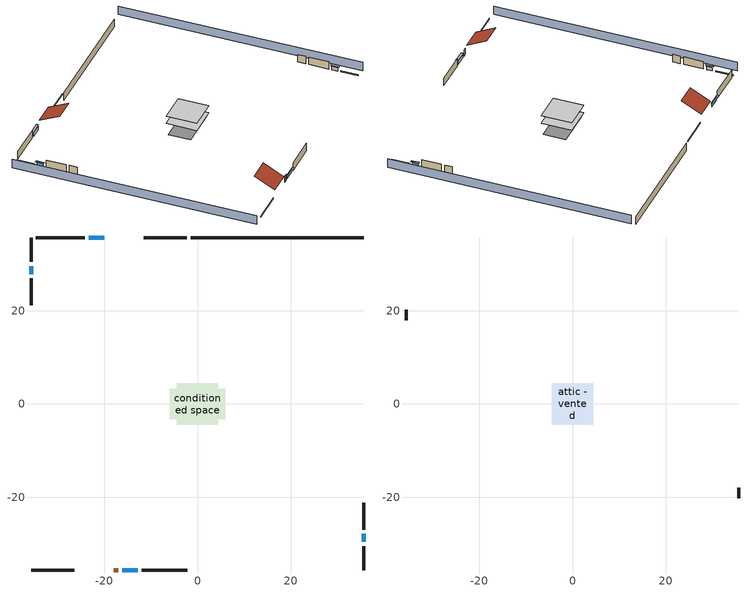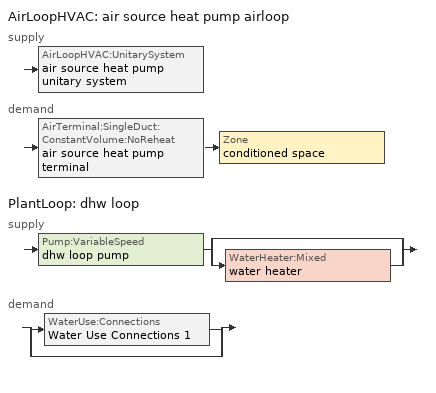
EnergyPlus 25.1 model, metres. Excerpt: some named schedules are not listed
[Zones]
conditioned space
 floor foundation (Slab1 construction): -5.95,-3.31 -5.95,3.31 5.95,3.31 5.95,-3.31 z-2.13
 floor adiabatic (AdiabaticFloorConstruction): -4.44,-4.44 -4.44,4.44 4.44,4.44 4.44,-4.44 z0.3
 wall outside (RimJoist1 construction): -2.36,35.64 -11.53,35.64 z0.3:0.61
 wall outside (RimJoist2 construction): 35.64,-35.64 35.64,-30.55 z0.3:0.61
 wall outside (RimJoist3 construction): -35.64,-35.64 -26.46,-35.64 z0.3:0.61
 wall outside (RimJoist4 construction): -35.64,35.64 -35.64,30.55 z0.3:0.61
 wall outside (Wall1 construction): -24.22,35.64 -34.71,35.64 z0.3:2.74
 wall outside (Wall2 construction): 35.64,-26.98 35.64,-21.15 z0.3:2.74
 wall outside (Wall3 construction): -11.93,-35.64 -2.2,-35.64 z0.3:2.74
 wall outside (Wall4 construction): -35.64,26.98 -35.64,21.15 z0.3:2.74
 wall outside (AdiabaticWallConstruction 1): -17.97,-35.64 -17.05,-35.64 z0.3:2.34
 wall outside (AdiabaticWallConstruction): -20.03,35.64 -23.29,35.64 / -16.12,-35.64 -12.86,-35.64 z0.3:1.37; 35.64,-29.62 35.64,-27.9 / -35.64,29.62 -35.64,27.9 z0.3:1.43
 wall foundation (FoundationWall1 construction): 35.64,35.64 -1.43,35.64 z-2.13:0.3
 window (WindowConstruction): -20.03,35.64 -23.29,35.64 z0.3:1.37
 window (WindowConstruction 1): 35.64,-29.62 35.64,-27.9 z0.3:1.43
 window (WindowConstruction 2): -16.12,-35.64 -12.86,-35.64 z0.3:1.37
 window (WindowConstruction 3): -35.64,29.62 -35.64,27.9 z0.3:1.43
 door (Door): -17.96,-35.64 -17.05,-35.64 z0.3:2.34
 ceiling adiabatic (AdiabaticFloorConstruction): 4.44,-4.44 4.44,4.44 -4.44,4.44 -4.44,-4.44 z0.3
attic - vented
 floor to conditioned space (Floor1 construction Reversed): -4.44,-4.44 -4.44,4.44 4.44,4.44 4.44,-4.44 z2.74
 wall outside (Wall5 construction): 35.64,-20.22 35.64,-17.97 z0.3:2.74
 wall outside (Wall6 construction): -35.64,20.22 -35.64,17.97 z0.3:2.74
 roof outside (Roof1 construction): -19.1,35.64,2.74 -19.1,29.7,5.71 -12.46,29.7,5.71 -12.46,35.64,2.74
 roof outside (Roof2 construction): -18.89,-35.64,2.74 -18.89,-29.7,5.71 -25.53,-29.7,5.71 -25.53,-35.64,2.74
shading: 38.69,-35.64 38.69,35.64 / -38.69,35.64 -38.69,-35.64 z0:2.74; -23.6,35.64 -19.72,35.64 -19.72,36.25 -23.6,36.25 z1.68; 35.64,-27.6 35.64,-29.92 36.25,-29.92 36.25,-27.6 z1.74; -12.55,-35.64 -16.43,-35.64 -16.43,-36.25 -12.55,-36.25 z1.68; -35.64,27.6 -35.64,29.92 -36.25,29.92 -36.25,27.6 z1.74
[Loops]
AirLoopHVAC 'air source heat pump airloop'
 supply: AirLoopHVAC:UnitarySystem 'air source heat pump unitary system'
 demand: AirTerminal:SingleDuct:ConstantVolume:NoReheat 'air source heat pump terminal' > Zone 'conditioned space'
PlantLoop 'dhw loop'
 supply: Pump:VariableSpeed 'dhw loop pump' > split
  | bypass
  | WaterHeater:Mixed 'water heater'
 demand: split
  | WaterUse:Connections 'Water Use Connections 1'
  | bypass
[Building]
Building 1: Terrain=Suburbs
[Site:GroundTemperature:Shallow]
0.785406, -1.56057, -1.74844, -0.635157, 3.83406, 8.28245, 12.139, 14.582, 14.7895, 12.8026, 9.04438, 4.73244
[Site:Location]
quebec    2023-01-01_-: Elevation=0; Keep site location information=Yes; Latitude=46.79; Longitude=-71.39; Time zone=-5
[Site:WaterMainsTemperature]
Calculation method=Schedule; Temperature schedule=mains temperature schedule
[Construction]
AdiabaticFloorConstruction: floor stud and cavity, floor rigid ins, osb sheathing 0.75 in., floor covering 1
AdiabaticWallConstruction: wood siding 1, wall rigid ins 1, wall stud and cavity 2, gypsum board
AdiabaticWallConstruction 1: wood siding 2, wall rigid ins 1, wall stud and cavity 2, gypsum board
Door: door material
Floor1 construction Reversed: gypsum board, ceiling stud and cavity, ceiling loosefill ins
FoundationWall1 construction: concrete 8.0 in., gypsum board 1
PartitionWallConstruction: gypsum board, wall stud and cavity 3, gypsum board
RimJoist1 construction; RimJoist2 construction; RimJoist3 construction; RimJoist4 construction: osb sheathing 2.0 in., rim joist stud and cavity
Roof1 construction; Roof2 construction: asphalt or fiberglass shingles, roof rigid ins, osb sheathing 0.5 in.
Slab1 construction: concrete 4.0 in., floor covering
Wall1 construction; Wall2 construction; Wall3 construction; Wall4 construction: wall rigid ins, osb sheathing 0.5 in. 1, wall stud and cavity, gypsum board
Wall5 construction; Wall6 construction: wood siding, osb sheathing 0.5 in. 1, wall stud and cavity 1
WindowConstruction; WindowConstruction 1; WindowConstruction 2; WindowConstruction 3: WindowMaterial
furniture construction conditioned space 1: furniture material conditioned space 1
[Material] Roughness=Rough; Thermal absorptance=0.9
Name | Conductivity | Density | Solar absorptance | Specific heat | Thickness | Visible absorptance
asphalt or fiberglass shingles | 0.162714 | 1121.4 | 0.85 | 1465.45 | 0.00635 | 0.85
ceiling loosefill ins | 0.0480833 | 16.02 | 0.7 | 1046.75 | 0.0846667 | 0.7
ceiling stud and cavity | 0.086049 | 65.682 | 0.7 | 1177.47 | 0.1397 | 0.7
concrete 4.0 in. | 1.803125 | 2242.8 | 0.7 | 837.4 | 0.1016 | 0.7
concrete 8.0 in. | 1.803125 | 2242.8 | 0.7 | 837.4 | 0.2032 | 0.7
door material | 0.0612267 | 512.64 | 0.7 | 1214.23 | 0.04445 | 0.7
floor covering | 0.0450781 | 54.468 | 0.9 | 1339.84 | 0.0127 | 0.9
floor covering 1 | 0.0433444 | 54.468 | 0.6 | 1339.84 | 0.0127 | 0.6
floor rigid ins; wall rigid ins 1 | 0.029427 | 32.04 | 0.7 | 1214.23 | 0.512978 | 0.7
floor stud and cavity | 1.75129 | 37.0049 | 0.7 | 1207.88 | 0.1397 | 0.7
furniture material conditioned space 1 | 0.115458 | 640.8 | 0.6 | 1214.23 | 0.1524 | 0.6
gypsum board | 0.160291 | 801 | 0.6 | 837.4 | 0.0127 | 0.6
gypsum board 1 | 0.160291 | 801 | 0.7 | 837.4 | 0.0127 | 0.7
interior vertical ins | 0.029427 | 32.04 | 0.7 | 1214.23 | 0.0523342 | 0.7
osb sheathing 0.5 in. | 0.115458 | 512.64 | 0.6 | 1214.23 | 0.0127 | 0.6
osb sheathing 0.5 in. 1 | 0.115458 | 512.64 | 0.7 | 1214.23 | 0.0127 | 0.7
osb sheathing 0.75 in. | 0.115458 | 512.64 | 0.7 | 1214.23 | 0.01905 | 0.7
osb sheathing 2.0 in. | 0.115458 | 512.64 | 0.7 | 1214.23 | 0.0508 | 0.7
rim joist stud and cavity | 0.036179 | 125.044 | 0.6 | 1163.47 | 0.0508 | 0.6
roof rigid ins | 0.029427 | 32.04 | 0.7 | 1214.23 | 0.00281632 | 0.7
wall rigid ins | 0.029427 | 32.04 | 0.7 | 1214.23 | 0.051816 | 0.7
wall stud and cavity | 0.311329 | 139.0536 | 0.7 | 1170.24 | 0.1397 | 0.7
wall stud and cavity 1 | 0.727959 | 139.0536 | 0.6 | 1170.24 | 0.1397 | 0.6
wall stud and cavity 2 | 0.380278 | 52.3479 | 0.7 | 1209.89 | 0.0889 | 0.7
wall stud and cavity 3 | 0.391764 | 83.0341 | 0.7 | 1211.67 | 0.0889 | 0.7
wood siding; wood siding 1; wood siding 2 | 0.102417 | 544.68 | 0.7 | 1172.36 | 0.0254 | 0.7
[WindowMaterial:SimpleGlazingSystem]
WindowMaterial: Solar heat gain coefficient=0.56; U factor=2.78222
[AirLoopHVAC]
air source heat pump airloop: Design return air flow fraction of supply air flow=1; Design supply air flow rate=0.194442
[AirLoopHVAC:UnitarySystem]
air source heat pump unitary system: Ancillary off cycle electric power=0; Ancillary on cycle electric power=0; Availability schedule=Always On Discrete; Control type=SetPoint; Controlling zone or thermostat location=conditioned space; Cooling coil=air source heat pump clg coil; Cooling supply air flow rate=0.194442; Cooling supply air flow rate method=SupplyAirFlowRate; Dehumidification control type=None; Dx heating coil sizing ratio=1; Fan placement=BlowThrough; Heating coil=air source heat pump htg coil; Heating supply air flow rate=0.151495; Heating supply air flow rate method=SupplyAirFlowRate; Latent load control=SensibleOnlyLoadControl; Maximum outdoor dry bulb temperature for supplemental heater operation=10; Maximum supply air temperature=93.3333; Minimum supply air temperature=2; No load supply air flow rate=0; No load supply air flow rate control set to low speed=Yes; No load supply air flow rate method=SupplyAirFlowRate; Supplemental heating coil=air source heat pump backup htg coil; Supply air fan operating mode schedule=B2B unitaryhvac fan mode schedule (2); Supply fan=air source heat pump supply fan; Use doas dx cooling coil=No
[AirTerminal:SingleDuct:ConstantVolume:NoReheat]
air source heat pump terminal: Availability schedule=Always On Discrete; Maximum air flow rate=0.194442
[AvailabilityManager:Scheduled]
air source heat pump airloop Availability Manager: Schedule=Always On Discrete
[Coil:Cooling:DX:SingleSpeed]
air source heat pump clg coil: 2017 rated evaporator fan power per volume flow rate=773.3; 2023 rated evaporator fan power per volume flow rate=934.4; Availability schedule=Always On Discrete; Basin heater capacity=0; Basin heater setpoint temperature=2; Condenser type=AirCooled; Crankcase heater capacity=50; Energy input ratio function of flow fraction curve=Cool-EIR-fFF1; Energy input ratio function of temperature curve=Cool-EIR-fT1; Evaporative condenser air flow rate=Autosize; Evaporative condenser effectiveness=0.9; Evaporative condenser pump rated power consumption=Autosize; Gross rated cooling cop=3.7702; Gross rated sensible heat ratio=0.730032; Gross rated total cooling capacity=3726.28; Latent capacity time constant=45; Maximum cycling rate=3; Maximum outdoor dry bulb temperature for crankcase heater operation=10; Minimum outdoor dry bulb temperature for compressor operation=10; Nominal time for condensate removal to begin=1000; Part load fraction correlation curve=Cool-PLF-fPLR1; Rated air flow rate=0.191747; Ratio of initial moisture evaporation rate and steady state latent capacity=1.5; Total cooling capacity function of flow fraction curve=Cool-CAP-fFF1; Total cooling capacity function of temperature curve=Cool-CAP-fT1
[Coil:Heating:DX:SingleSpeed]
air source heat pump htg coil: 2017 rated supply fan power per volume flow rate=773.3; 2023 rated supply fan power per volume flow rate=934.4; Availability schedule=Always On Discrete; Crankcase heater capacity=50; Defrost control=Timed; Defrost energy input ratio function of temperature curve=Defrosteir; Defrost strategy=ReverseCycle; Defrost time period fraction=0.166667; Energy input ratio function of flow fraction curve=Heat-EIR-fFF1; Energy input ratio function of temperature curve=Heat-EIR-fT1; Gross rated heating capacity=3530.74; Gross rated heating cop=3.292507; Heating capacity function of flow fraction curve=Heat-CAP-fFF1; Heating capacity function of temperature curve=Heat-CAP-fT1; Maximum outdoor dry bulb temperature for crankcase heater operation=10; Maximum outdoor dry bulb temperature for defrost operation=4.44444; Minimum outdoor dry bulb temperature for compressor operation=-12; Part load fraction correlation curve=Heat-PLF-fPLR1; Rated air flow rate=0.186834; Resistive defrost heater capacity=2000
[Coil:Heating:Fuel]
air source heat pump backup htg coil: Availability schedule=Always On Discrete; Burner efficiency=0.8; Fuel type=FuelOilNo2; Nominal capacity=8572.62; Off cycle parasitic fuel load=0; On cycle parasitic electric load=0
[ElectricEquipment] Design level calculation method=EquipmentLevel; Zone or zonelist or space or spacelist=conditioned space 1
Name | Design level | End use subcategory | Fraction latent | Fraction lost | Fraction radiant | Schedule
ceiling fan | 10.6203 | ceiling fan | 0 | 0 | 0.558 | ceiling_fan
clothes dryer | 5522.73 | clothes dryer | 0.015 | 0.85 | 0.081 | clothes_dryer
clothes washer | 213.033 | clothes washer | 0.03 | 0.7 | 0.162 | clothes_washer
cooking range | 969.314 | cooking range | 0.08 | 0.2 | 0.432 | cooking_range
dishwasher | 218.932 | dishwasher | 0.3 | 0.4 | 0.18 | dishwasher
fridge | 82.9909 | fridge | 0 | 0 | 0.6 | fridge schedule
fridge 1 | 54.7945 | fridge | 0 | 0 | 0.6 | fridge schedule 1
mech vent bath fan 0 | 30 | mech vent | 0 | 1 | 0 | mech vent bath fan 0 schedule
mech vent house fan | 0 | mech vent | 0 | 1 | 0 | mech vent house fan schedule
mech vent house fan cfis | 0 | mech vent | 0 | 0 | 0 | mech vent house fan cfis schedule
mech vent range fan 0 | 30 | mech vent | 0 | 1 | 0 | mech vent range fan 0 schedule
misc plug loads | 526.693 | misc plug loads | 0.021 | 0.049 | 0.558 | plug_loads_other
whole house fan | 0 | whole house fan | 0 | 1 | 0 | Always On Discrete
[EnergyManagementSystem:Actuator]
Name | Actuated component control type | Actuated component type | Actuated component unique
fridge_schedule_1_act | Schedule Value | Schedule:Constant | fridge schedule 1
fridge_schedule_act | Schedule Value | Schedule:Constant | fridge schedule
infil_flow_act | Air Exchange Flow Rate | Zone Infiltration | infil flow
mech_vent_house_fan_cfis_act | Electricity Rate | ElectricEquipment | mech vent house fan cfis
mech_vent_house_fan_latent_load_act | Power Level | OtherEquipment | mech vent house fan latent load
mech_vent_house_fan_sensible_load_act | Power Level | OtherEquipment | mech vent house fan sensible load
natural_vent_flow_act | Air Exchange Flow Rate | Zone Infiltration | natural vent flow
water_heater_ec_adj_act | Power Level | OtherEquipment | water heater energy adjustment1
whole_house_fan_act | Electricity Rate | ElectricEquipment | whole house fan
whole_house_fan_flow_act | Air Exchange Flow Rate | Zone Infiltration | whole house fan flow
whole_house_fan_mix_act | Air Exchange Flow Rate | ZoneMixing | whole house fan mix
[EnergyManagementSystem:GlobalVariable]
EnergyManagementSystem:GlobalVariable 1: air_source_heat_pump_airloop_Fan_RTF
EnergyManagementSystem:GlobalVariable 2: infil_program_Qfan
EnergyManagementSystem:GlobalVariable 3: infil_program_Qinf
EnergyManagementSystem:GlobalVariable 4: natural_vent_program_Qnv
EnergyManagementSystem:GlobalVariable 5: natural_vent_program_Qwhf
[EnergyManagementSystem:InternalVariable]
air_source_heat_pump_airloop_max_sup_fan_mfr: Internal data index key=air source heat pump supply fan; Internal data type=Fan Maximum Mass Flow Rate
[EnergyManagementSystem:OutputVariable] Type of data in variable=Summed
Name | Ems program or subroutine | Ems variable | Units | Update frequency
air source heat pump supply fan disaggregate clg | air_source_heat_pump_supply_fan_disaggregate_program | air_source_heat_pump_supply_fan_clg | J | SystemTimestep
air source heat pump supply fan disaggregate htg backup | air_source_heat_pump_supply_fan_disaggregate_program | air_source_heat_pump_supply_fan_backup_htg | J | SystemTimestep
air source heat pump supply fan disaggregate htg primary | air_source_heat_pump_supply_fan_disaggregate_program | air_source_heat_pump_supply_fan_primary_htg | J | SystemTimestep
clg_unmet_hours_annual_outvar | unmet_hours_program | clg_unmet_hours | hr | ZoneTimestep
htg_unmet_hours_annual_outvar | unmet_hours_program | htg_unmet_hours | hr | ZoneTimestep
loads_clg_tot_annual_outvar; loads_clg_tot_peakload_outvar | total_loads_program | loads_clg_tot | J | ZoneTimestep
loads_htg_tot_annual_outvar; loads_htg_tot_peakload_outvar | total_loads_program | loads_htg_tot | J | ZoneTimestep
[EnergyManagementSystem:Program]
air_source_heat_pump_supply_fan_disaggregate_program: Set air_source_heat_pump_supply_fan_clg = 0; Set air_source_heat_pump_supply_fan_primary_htg = 0; Set air_source_heat_pump_supply_fan_backup_htg = 0; If air_source_heat_pump_clg_coil_s > 0; Set air_source_heat_pump_supply_fan_clg = air_source_heat_pump_supply_fan_s; ElseIf air_source_heat_pump_htg_coil_s > 0 && (air_source_heat_pump_backup_htg_coil_s > 0); Set air_source_heat_pump_supply_fan_primary_htg = air_source_heat_pump_supply_fan_s * air_source_heat_pump_htg_coil_s / (air_source_heat_pump_htg_coil_s + air_source_heat_pump_backup_htg_coil_s); Set air_source_heat_pump_supply_fan_backup_htg = air_source_heat_pump_supply_fan_s * air_source_heat_pump_backup_htg_coil_s / (air_source_heat_pump_htg_coil_s + air_source_heat_pump_backup_htg_coil_s); ElseIf air_source_heat_pump_htg_coil_s > 0; Set air_source_heat_pump_supply_fan_primary_htg = air_source_heat_pump_supply_fan_s; Else; Set air_source_heat_pump_supply_fan_backup_htg = air_source_heat_pump_supply_fan_s; EndIf
fridge_schedule_1_program: Set Tin = fridge_tin_s_1*(9.0/5.0)+32.0; Set fridge_schedule_1_act = 0; If (Hour == 0); Set fridge_schedule_1_act = (-0.487+0.019*Tin); ElseIf (Hour == 1); Set fridge_schedule_1_act = (-0.34+0.016*Tin); ElseIf (Hour == 2); Set fridge_schedule_1_act = (-0.37+0.017*Tin); ElseIf (Hour == 3); Set fridge_schedule_1_act = (-0.361+0.016*Tin); ElseIf (Hour == 4); Set fridge_schedule_1_act = (-0.515+0.018*Tin); ElseIf (Hour == 5); Set fridge_schedule_1_act = (-0.684+0.021*Tin); ElseIf (Hour == 6); Set fridge_schedule_1_act = (-0.471+0.019*Tin); ElseIf (Hour == 7); Set fridge_schedule_1_act = (-0.159+0.015*Tin); ElseIf (Hour == 8); Set fridge_schedule_1_act = (-0.079+0.015*Tin); ElseIf (Hour == 9); Set fridge_schedule_1_act = (-0.417+0.019*Tin); ElseIf (Hour == 10); Set fridge_schedule_1_act = (-0.411+0.018*Tin); ElseIf (Hour == 11); Set fridge_schedule_1_act = (-0.386+0.018*Tin); ElseIf (Hour == 12); Set fridge_schedule_1_act = (-0.24+0.016*Tin); ElseIf (Hour == 13); Set fridge_schedule_1_act = (-0.314+0.017*Tin); ElseIf (Hour == 14); Set fridge_schedule_1_act = (-0.16+0.015*Tin); ElseIf (Hour == 15); Set fridge_schedule_1_act = (-0.121+0.015*Tin); ElseIf (Hour == 16); Set fridge_schedule_1_act = (-0.469+0.02*Tin); ElseIf (Hour == 17); Set fridge_schedule_1_act = (-0.412+0.02*Tin); ElseIf (Hour == 18); Set fridge_schedule_1_act = (-0.091+0.017*Tin); ElseIf (Hour == 19); Set fridge_schedule_1_act = (-0.077+0.014*Tin); ElseIf (Hour == 20); Set fridge_schedule_1_act = (-0.118+0.016*Tin); ElseIf (Hour == 21); Set fridge_schedule_1_act = (-0.247+0.017*Tin); ElseIf (Hour == 22); Set fridge_schedule_1_act = (-0.445+0.019*Tin); ElseIf (Hour == 23); Set fridge_schedule_1_act = (-0.544+0.02*Tin); EndIf
fridge_schedule_program: Set Tin = fridge_tin_s*(9.0/5.0)+32.0; Set fridge_schedule_act = 0; If (Hour == 0); Set fridge_schedule_act = (-0.487+0.019*Tin); ElseIf (Hour == 1); Set fridge_schedule_act = (-0.34+0.016*Tin); ElseIf (Hour == 2); Set fridge_schedule_act = (-0.37+0.017*Tin); ElseIf (Hour == 3); Set fridge_schedule_act = (-0.361+0.016*Tin); ElseIf (Hour == 4); Set fridge_schedule_act = (-0.515+0.018*Tin); ElseIf (Hour == 5); Set fridge_schedule_act = (-0.684+0.021*Tin); ElseIf (Hour == 6); Set fridge_schedule_act = (-0.471+0.019*Tin); ElseIf (Hour == 7); Set fridge_schedule_act = (-0.159+0.015*Tin); ElseIf (Hour == 8); Set fridge_schedule_act = (-0.079+0.015*Tin); ElseIf (Hour == 9); Set fridge_schedule_act = (-0.417+0.019*Tin); ElseIf (Hour == 10); Set fridge_schedule_act = (-0.411+0.018*Tin); ElseIf (Hour == 11); Set fridge_schedule_act = (-0.386+0.018*Tin); ElseIf (Hour == 12); Set fridge_schedule_act = (-0.24+0.016*Tin); ElseIf (Hour == 13); Set fridge_schedule_act = (-0.314+0.017*Tin); ElseIf (Hour == 14); Set fridge_schedule_act = (-0.16+0.015*Tin); ElseIf (Hour == 15); Set fridge_schedule_act = (-0.121+0.015*Tin); ElseIf (Hour == 16); Set fridge_schedule_act = (-0.469+0.02*Tin); ElseIf (Hour == 17); Set fridge_schedule_act = (-0.412+0.02*Tin); ElseIf (Hour == 18); Set fridge_schedule_act = (-0.091+0.017*Tin); ElseIf (Hour == 19); Set fridge_schedule_act = (0.077+0.014*Tin); ElseIf (Hour == 20); Set fridge_schedule_act = (-0.118+0.016*Tin); ElseIf (Hour == 21); Set fridge_schedule_act = (-0.247+0.017*Tin); ElseIf (Hour == 22); Set fridge_schedule_act = (-0.445+0.019*Tin); ElseIf (Hour == 23); Set fridge_schedule_act = (-0.544+0.02*Tin); EndIf
infil_program: Set p_m = 0.14; Set p_s = 0.22; Set s_m = 270; Set s_s = 370; Set z_m = 9.99744; Set z_s = 2.9718; Set f_t = (((s_m/z_m)^p_m)*((z_s/s_s)^p_s)); Set Tdiff = tin_s-tout_s; Set dT = @Abs Tdiff; Set c = 0.0656; Set Cs = 0.066; Set Cw = 0.1664; Set n = 0.65; Set sft = (f_t*0.5); Set temp1 = ((c*Cw)*((sft*site_vw_s)^(2*n)))^2; Set Qinf = (((c*Cs*(dT^n))^2)+temp1)^0.5; Set Qinf = (@Max Qinf 0); Set mech_vent_house_fan_sensible_load_act = 0.0; Set mech_vent_house_fan_latent_load_act = 0.0; Set OASupInPb = out_pb_s; Set OASupInTemp = tout_s; Set OASupInW = out_wt_s; Set OASupRho = (@RhoAirFnPbTdbW OASupInPb OASupInTemp OASupInW); Set OASupCp = (@CpAirFnW OASupInW); Set OASupInEnth = (@HFnTdbW OASupInTemp OASupInW); Set ZoneTemp = tin_s; Set ZoneW = win_s; Set ZoneCp = (@CpAirFnW ZoneW); Set ZoneAirEnth = (@HFnTdbW ZoneTemp ZoneW); Set mech_vent_house_fan_cfis_act = 0.0; Set QWHV_cfis_sup = 0.0; Set QWHV_cfis_suppl_sup = 0.0; Set QWHV_cfis_suppl_exh = 0.0; Set Qrange = 0; Set Qrange = Qrange + 0.04719 * mech_vent_range_fan_0_sch_s; Set Qbath = 0; Set Qbath = Qbath + 0.04719 * mech_vent_bath_fan_0_sch_s; Set Qdryer = 0; Set Qdryer = Qdryer + 0.08592 * clothes_dryer_exhaust_0_sch_s; Set QWHV_sup = 0.0; Set QWHV_exh = 0.0; Set Qsupply = QWHV_sup + QWHV_cfis_sup + QWHV_cfis_suppl_sup; Set Qexhaust = Qrange + Qbath + Qdryer + QWHV_exh + QWHV_cfis_suppl_exh; Set Qfan = (@Max Qexhaust Qsupply); Set Qducts = 0; If Qducts < 0; Set Qsupply = Qsupply - Qducts; Else; Set Qexhaust = Qexhaust + Qducts; EndIf; Set Qfan_with_ducts = (@Max Qexhaust Qsupply); Set Qimb = (@Abs (Qsupply - Qexhaust)); If Qinf + Qimb > 0; Set Qtot = Qfan_with_ducts + (Qinf^2) / (Qinf + Qimb); Else; Set Qtot = Qfan_with_ducts; EndIf; Set Qinf_adj = Qtot - Qfan; Set infil_flow_act = Qinf_adj; Set infil_program_Qinf = Qinf_adj; Set infil_program_Qfan = Qfan; Set Qload = Qfan; Set Effectiveness_Sens = 0.0; Set Effectiveness_Lat = 0.0; Set Fan_MFR = Qload * OASupRho; Set ZoneInEnth = OASupInEnth; Set ZoneInTemp = OASupInTemp; Set FanTotalToCond = Fan_MFR * (ZoneInEnth - ZoneAirEnth); Set FanSensToCond = Fan_MFR * ZoneCp * (ZoneInTemp - ZoneTemp); Set FanLatToCond = FanTotalToCond - FanSensToCond; Set mech_vent_house_fan_sensible_load_act = mech_vent_house_fan_sensible_load_act + FanSensToCond; Set mech_vent_house_fan_latent_load_act = mech_vent_house_fan_latent_load_act + FanLatToCond
natural_vent_program: Set Tin = tin_s; Set Tout = tout_s; Set Wout = out_wt_s; Set Pbar = out_pb_s; Set Phiout = (@RhFnTdbWPb Tout Wout Pbar); Set MaxHR = 0.0115; Set Tnvsp = (htg_sp_s + clg_sp_s) / 2; Set NVavail = natural_vent_s; Set ClgSsnAvail = cool_season; Set Qnv = 0; Set Qwhf = 0; Set whole_house_fan_mix_act = 0; Set whole_house_fan_act = 0; If ((Wout < MaxHR) && (Tin > Tout) && (Tin > Tnvsp) && (ClgSsnAvail > 0)); Set WHF_Flow = 0; Set Adj = (Tin-Tnvsp)/(Tin-Tout); Set Adj = (@Min Adj 1); Set Adj = (@Max Adj 0); If (WHF_Flow > 0); Set Qwhf = WHF_Flow*Adj; Set whole_house_fan_mix_act = WHF_Flow*Adj; Set WHF_W = 0; Set whole_house_fan_act = WHF_W*Adj; ElseIf (NVavail > 0); Set NVArea = 4354.662774528; Set Cs = 0.00010930442197923115; Set Cw = 7.138622473985284e-05; Set Tdiff = Tin-Tout; Set dT = (@Abs Tdiff); Set Vwind = site_vw_s; Set SGNV = NVArea*Adj*((((Cs*dT)+(Cw*(Vwind^2)))^0.5)/1000); Set MaxNV = 2.1369780228096005; Set Qnv = (@Min SGNV MaxNV); EndIf; EndIf; Set natural_vent_flow_act = Qnv; Set whole_house_fan_flow_act = Qwhf; Set natural_vent_program_Qnv = Qnv; Set natural_vent_program_Qwhf = Qwhf
total_airflows_program: Set total_infil_flow_rate = 0; Set total_mechvent_flow_rate = 0; Set total_natvent_flow_rate = 0; Set total_whf_flow_rate = 0; Set total_infil_flow_rate = total_infil_flow_rate + (infil_program_Qinf * 1); Set total_mechvent_flow_rate = total_mechvent_flow_rate + (infil_program_Qfan * 1); Set total_natvent_flow_rate = total_natvent_flow_rate + (natural_vent_program_Qnv * 1); Set total_whf_flow_rate = total_whf_flow_rate + (natural_vent_program_Qwhf * 1)
total_loads_program: Set loads_htg_tot = 0; Set loads_clg_tot = 0; If htg_load_cond > 0; Set loads_htg_tot = loads_htg_tot + (htg_load_cond - clg_load_cond) * 1.0; EndIf; Set loads_htg_tot = (@Max loads_htg_tot 0); If clg_load_cond > 0; Set loads_clg_tot = loads_clg_tot + (clg_load_cond - htg_load_cond) * 1.0; EndIf; Set loads_clg_tot = (@Max loads_clg_tot 0)
unmet_hours_program: Set htg_unmet_hours = 0; Set clg_unmet_hours = 0; Set unit_htg_unmet_hours = 0; If ((DayOfYear >= 1) && (DayOfYear <= 365)); Set unit_htg_unmet_hours = unit_htg_unmet_hours + conditioned_space_htg_unmet_s; If unit_htg_unmet_hours > htg_unmet_hours; Set htg_unmet_hours = unit_htg_unmet_hours; EndIf; EndIf; Set unit_clg_unmet_hours = 0; If ((DayOfYear >= 152) && (DayOfYear <= 243)); Set unit_clg_unmet_hours = unit_clg_unmet_hours + conditioned_space_clg_unmet_s; If unit_clg_unmet_hours > clg_unmet_hours; Set clg_unmet_hours = unit_clg_unmet_hours; EndIf; EndIf
water_heater_EC_adj: If WarmupFlag == 0; Set dhw_e_cons = water_heater_energy + water_heater_on_cycle_parasitic + water_heater_off_cycle_parasitic; Set water_heater_ec_adj_act = 0.0 * dhw_e_cons / 1; EndIf
[EnergyManagementSystem:ProgramCallingManager]
air_source_heat_pump_supply_fan_disaggregate_program_calling_manager: EndOfSystemTimestepBeforeHVACReporting; air_source_heat_pump_supply_fan_disaggregate_program
fridge_schedule_1_program_calling_manager: BeginZoneTimestepAfterInitHeatBalance; fridge_schedule_1_program
fridge_schedule_program_calling_manager: BeginZoneTimestepAfterInitHeatBalance; fridge_schedule_program
infil_program_calling_manager: BeginZoneTimestepAfterInitHeatBalance; infil_program
natural_vent_program_calling_manager: BeginZoneTimestepAfterInitHeatBalance; natural_vent_program
total_airflows_program_calling_manager: EndOfZoneTimestepAfterZoneReporting; total_airflows_program
total_loads_program_calling_manager: EndOfZoneTimestepAfterZoneReporting; total_loads_program
unmet_hours_program_calling_manager: EndOfZoneTimestepBeforeZoneReporting; unmet_hours_program
water_heater_EC_adj_ProgramManager: EndOfSystemTimestepBeforeHVACReporting; water_heater_EC_adj
[EnergyManagementSystem:Sensor]
Name | Output variable or output meter index key | Output variable or output meter
air_source_heat_pump_airloop_Fan_RTF_s | air source heat pump supply fan | Fan Runtime Fraction Speed 1
air_source_heat_pump_airloop_Fan_RTF_s_1 | air source heat pump supply fan | Fan Runtime Fraction Speed 2
air_source_heat_pump_backup_htg_coil_s | air source heat pump backup htg coil | Heating Coil Heating Energy
air_source_heat_pump_clg_coil_s | air source heat pump clg coil | Cooling Coil Total Cooling Energy
air_source_heat_pump_htg_coil_s | air source heat pump htg coil | Heating Coil Heating Energy
air_source_heat_pump_supply_fan_s | air source heat pump supply fan | Fan Electricity Energy
clg_load_cond |  | Cooling:EnergyTransfer:Zone:CONDITIONED SPACE
clg_sp_s | cooling setpoint | Schedule Value
clothes_dryer_exhaust_0_sch_s | clothes_dryer | Schedule Value
conditioned_space_clg_unmet_s | conditioned space | Zone Cooling Setpoint Not Met Time
conditioned_space_htg_unmet_s | conditioned space | Zone Heating Setpoint Not Met Time
cool_season | cooling season schedule | Schedule Value
fridge_tin_s; fridge_tin_s_1; tin_s | conditioned space | Zone Mean Air Temperature
htg_load_cond |  | Heating:EnergyTransfer:Zone:CONDITIONED SPACE
htg_sp_s | heating_setpoint | Schedule Value
mech_vent_bath_fan_0_sch_s | mech vent bath fan 0 schedule | Schedule Value
mech_vent_range_fan_0_sch_s | mech vent range fan 0 schedule | Schedule Value
natural_vent_s | natural vent schedule | Schedule Value
out_pb_s |  | Site Outdoor Air Barometric Pressure
out_wt_s |  | Site Outdoor Air Humidity Ratio
site_vw_s |  | Site Wind Speed
tout_s | conditioned space | Zone Outdoor Air Drybulb Temperature
water_heater_energy | water heater | Water Heater Electricity Rate
water_heater_off_cycle_parasitic | water heater | Water Heater Off Cycle Parasitic Electricity Rate
water_heater_on_cycle_parasitic | water heater | Water Heater On Cycle Parasitic Electricity Rate
win_s | conditioned space | Zone Air Humidity Ratio
[Exterior:Lights]
exterior lighting: Design level=15.9571; End use subcategory=exterior lighting; Schedule=exterior lighting schedule
[Fan:SystemModel]
air source heat pump supply fan: Availability schedule=B2B unitaryhvac always on availability (1); Design electric power consumption=Autosize; Design maximum air flow rate=0.194442; Design power sizing method=PowerPerFlow; Design pressure rise=500; Electric power minimum flow rate fraction=0.2; Electric power per unit flow rate=1059.44; Electric power per unit flow rate per unit pressure=1.66667; End use subcategory=supply fan; Fan total efficiency=0.7; Motor efficiency=1; Motor in air stream fraction=1; Motor loss radiative fraction=0; Number of speeds=2; Speed control method=Discrete; Speed electric power fraction 1=0.47296; Speed flow fraction 1=0.77913; Speed electric power fraction 2=1; Speed flow fraction 2=1
[Foundation:Kiva]
Foundation Kiva 1: Custom block depth 1=2.4384; Custom block material name 1=interior vertical ins; Custom block x position 1=-0.0523342; Custom block z position 1=0; Initial indoor air temperature=20; Wall depth below slab=0.2032; Wall height above grade=0.3048
[Foundation:Kiva:Settings]
Foundation:Kiva:Settings 1: Deep ground boundary condition=ZeroFlux; Deep ground depth=40; Far field width=40; Ground solar absorptivity=0.9; Ground surface roughness=0.03; Ground thermal absorptivity=0.9; Maximum cell growth coefficient=3; Minimum cell dimension=0.2; Simulation timestep=Timestep; Soil conductivity=1.731; Soil density=1842.3; Soil specific heat=418.7
[InternalMass] Zone or zonelist=conditioned space; Space or spacelist=conditioned space 1
Name | Construction | Surface area
furniture mass conditioned space 1 | furniture construction conditioned space 1 | 63.0997
partition wall mass | PartitionWallConstruction | 157.749
[Lights]
interior lighting: Design level calculation method=LightingLevel; End use subcategory=interior lighting; Fraction radiant=0.6; Fraction replaceable=1; Fraction visible=0.2; Lighting level=404.338; Return air fraction=0; Schedule=lighting_interior; Zone or zonelist or space or spacelist=conditioned space 1
[OtherEquipment] Design level calculation method=EquipmentLevel; Zone or zonelist or space or spacelist=conditioned space 1
Name | Design level | End use subcategory | Fraction latent | Fraction lost | Fraction radiant | Fuel type | Schedule
clothes dryer 1 | 0 | clothes dryer | 0.015 | 0.85 | 0.081 | Electricity | clothes_dryer
cooking range 1 | 0 | cooking range | 0.08 | 0.2 | 0.432 | Electricity | cooking_range
general water use latent | 81.0615 | general water use latent | 1 | 0 | 0 | None | general water use schedule
general water use sensible | -79.8895 | general water use sensible | 0 | 0 | 0.6 | None | general water use schedule
mech vent house fan latent load | 0 | mech vent house fan | 1 | 0 | 0 | None | Always On Discrete
mech vent house fan sensible load | 0 | mech vent house fan | 0 | 0 | 0 | None | Always On Discrete
water heater energy adjustment1 | 0.01 | water heater energy adjustment1 | 0 | 1 | 0 | Electricity | Always On Discrete
[People]
occupants: Activity level schedule=occupants activity schedule; Carbon dioxide generation rate=0; Enable ashrae 55 comfort warnings=No; Fraction radiant=0.314171; Mean radiant temperature calculation type=EnclosureAveraged; Number of people=4; Number of people calculation method=People; Number of people schedule=occupants; Sensible heat fraction=0.56303; Zone or zonelist or space or spacelist=conditioned space 1
[PlantEquipmentList]
dhw loop Heating Equipment List: water heater, WaterHeater:Mixed
[PlantEquipmentOperation:HeatingLoad]
dhw loop Heating Operation Scheme: Load range 1 lower limit=0; Load range 1 upper limit=1000000000; Range 1 equipment list=dhw loop Heating Equipment List
[PlantEquipmentOperationSchemes]
dhw loop Operation Schemes: Control scheme 1=dhw loop Heating Operation Scheme; Control scheme 1 schedule=Always On Discrete
[PlantLoop]
dhw loop: Common pipe simulation=None; Fluid type=Water; Load distribution scheme=Optimal; Maximum loop flow rate=0.01; Maximum loop temperature=100; Minimum loop flow rate=0; Minimum loop temperature=0; Plant equipment operation scheme=dhw loop Operation Schemes; Plant loop demand calculation scheme=SingleSetpoint; Plant loop volume=0.003
[Pump:VariableSpeed]
dhw loop pump: Design electric power per unit flow rate=348701.1; Design maximum flow rate=0.01; Design minimum flow rate=0; Design minimum flow rate fraction=0; Design power consumption=0; Design power sizing method=PowerPerFlowPerPressure; Design pump head=1; Design shaft power per unit flow rate per unit head=1.28205; End use subcategory=General; Fraction of motor inefficiencies to fluid stream=0; Motor efficiency=0.85; Pump control type=Intermittent; Skin loss radiative fraction=0.5; Coefficient 1 of the part load performance curve=0; Coefficient 2 of the part load performance curve=1; Coefficient 3 of the part load performance curve=0; Coefficient 4 of the part load performance curve=0
[SetpointManager:Scheduled] Control variable=Temperature
Name | Schedule
Setpoint Manager Scheduled 1 | dhw temp
B2B Unitary TEMP SPM for Node 4 (5) | B2B unitaryhvac temp setpoint schedule (4)
[Sizing:Plant]
dhw loop: Coincident sizing factor mode=None; Design loop exit temperature=52.6667; Loop design temperature difference=5.55556; Loop type=Heating; Sizing option=NonCoincident; Zone timesteps in averaging window=1
[Sizing:System]
air source heat pump airloop: 100 outdoor air in cooling=Yes; 100 outdoor air in heating=Yes; Central cooling capacity control method=OnOff; Central cooling design supply air humidity ratio=0.0085; Central cooling design supply air temperature=12.8; Central heating design supply air humidity ratio=0.008; Central heating design supply air temperature=16.7; Central heating maximum system air flow ratio=0.3; Cooling design capacity=Autosize; Cooling design capacity method=CoolingDesignCapacity; Cooling design capacity per floor area=234.7; Cooling fraction of autosized cooling supply air flow rate=1; Cooling supply air flow rate=0; Cooling supply air flow rate method=DesignDay; Cooling supply air flow rate per floor area=0.00996765; Cooling supply air flow rate per unit cooling capacity=3.94755e-05; Design outdoor air flow rate=Autosize; Fraction of autosized cooling design capacity=1; Fraction of autosized heating design capacity=1; Heating design capacity=Autosize; Heating design capacity method=HeatingDesignCapacity; Heating design capacity per floor area=157; Heating fraction of autosized cooling supply air flow rate=1; Heating fraction of autosized heating supply air flow rate=1; Heating supply air flow rate=0; Heating supply air flow rate method=DesignDay; Heating supply air flow rate per floor area=0.00996765; Heating supply air flow rate per unit heating capacity=3.15882e-05; Occupant diversity=Autosize; Precool design humidity ratio=0.008; Precool design temperature=12.8; Preheat design humidity ratio=0.008; Preheat design temperature=7; System outdoor air method=ZoneSum; Type of load to size on=Sensible; Type of zone sum to use=NonCoincident; Zone maximum outdoor air fraction=1
[Space]
Name | Zone | Volume
attic - vented 1 | attic - vented | 52.212
conditioned space 1 | conditioned space | 384.656
[SurfaceProperty:ExposedFoundationPerimeter]
SurfaceProperty:ExposedFoundationPerimeter 1: Exposed perimeter calculation method=TotalExposedPerimeter; Surface=Slab1; Total exposed perimeter=37.06368
[SurfaceProperty:IncidentSolarMultiplier] Incident solar multiplier=1; Incident solar multiplier schedule=trans schedule winter=0.85 summer=0.7
Name | Surface
SurfaceProperty:IncidentSolarMultiplier 1 | Window1
SurfaceProperty:IncidentSolarMultiplier 2 | Window2
SurfaceProperty:IncidentSolarMultiplier 3 | Window3
SurfaceProperty:IncidentSolarMultiplier 4 | Window4
[ThermostatSetpoint:DualSetpoint]
conditioned space temperature setpoint: Cooling setpoint temperature schedule=cooling setpoint; Heating setpoint temperature schedule=heating_setpoint
[WaterHeater:Mixed]
water heater: Ambient temperature indicator=Zone; Ambient temperature zone=conditioned space; Deadband temperature difference=2; End use subcategory=General; Heater control type=Cycle; Heater fuel type=Electricity; Heater ignition delay=0; Heater ignition minimum flow rate=0; Heater maximum capacity=5500.06; Heater minimum capacity=0; Heater thermal efficiency=1; Indirect water heating recovery time=1.5; Maximum temperature limit=99; Off cycle loss coefficient to ambient temperature=1.16351; Off cycle loss fraction to zone=1; Off cycle parasitic fuel consumption rate=0; Off cycle parasitic fuel type=Electricity; Off cycle parasitic heat fraction to tank=0; On cycle loss coefficient to ambient temperature=1.16351; On cycle loss fraction to zone=1; On cycle parasitic fuel consumption rate=0; On cycle parasitic fuel type=Electricity; On cycle parasitic heat fraction to tank=0; Setpoint temperature schedule=water heater setpoint; Source side design flow rate=Autosize; Source side effectiveness=1; Source side flow control mode=IndirectHeatPrimarySetpoint; Tank volume=0.136275; Use side design flow rate=Autosize; Use side effectiveness=1
[WaterHeater:Sizing]
WaterHeater:Sizing 1: Design mode=PeakDraw; Nominal tank volume for autosizing plant connections=1; Time for tank recovery=0; Time storage can meet peak draw=0.538503; Waterheater=water heater
[WaterUse:Connections]
Water Use Connections 1: Water use equipment name 1=dhw fixtures; Water use equipment name 2=dhw distribution waste; Water use equipment name 3=clothes washer; Water use equipment name 4=dishwasher; Drain water heat exchanger destination=Plant; Drain water heat exchanger type=None
[WaterUse:Equipment]
Name | End use subcategory | Flow rate fraction schedule | Peak flow rate | Target temperature schedule
clothes washer | clothes washer | hot_water_clothes_washer | 7.81936e-06
dhw distribution waste | dhw distribution waste | hot_water_fixtures | 1.26118e-05 | mixed water temperature schedule
dhw fixtures | dhw fixtures | hot_water_fixtures | 4.64282e-05 | mixed water temperature schedule
dishwasher | dishwasher | hot_water_dishwasher | 4.41308e-06
[Zone] Multiplier=1; Part of total floor area=Yes
Name | Volume
attic - vented | 52.212
conditioned space | 384.656
[ZoneControl:Thermostat]
conditioned space Thermostat: Zone or zonelist=conditioned space; Control 1=conditioned space temperature setpoint; Control type schedule=conditioned space Thermostat Schedule; Temperature difference between cutout and setpoint=0
[Zone equipment]
conditioned space: air source heat pump terminal
[ZoneInfiltration:DesignFlowRate] Design flow rate=0; Design flow rate calculation method=Flow/Zone; Schedule=Always On Discrete; Zone or zonelist or space or spacelist=conditioned space 1
infil flow; natural vent flow; whole house fan flow
[ZoneInfiltration:EffectiveLeakageArea]
infil attic - vented 1: Effective air leakage area=2628.89; Schedule=Always On Discrete; Stack coefficient=0.000138095; Wind coefficient=3.40344e-05; Zone or space=attic - vented 1
[ZoneMixing]
whole house fan mix: Design flow rate=0; Design flow rate calculation method=Flow/Zone; Schedule=Always On Continuous; Source zone or space=conditioned space; Zone or space=attic - vented
[Curve:Biquadratic] Maximum value of x=100; Maximum value of y=100; Minimum value of x=-100; Minimum value of y=-100
Name | Coefficient1 constant | Coefficient2 x | Coefficient3 x 2 | Coefficient4 y | Coefficient5 y 2 | Coefficient6 x y
Cool-CAP-fT1 | 1.55736 | -0.0744482 | 0.0030986 | 0.00145958 | -4.1148e-05 | -0.000426714
Cool-EIR-fT1 | -0.350448 | 0.11681 | -0.00339951 | -0.00122609 | 0.000600809 | -0.000466884
Defrosteir | 0.1528 | 0 | 0 | 0 | 0 | 0
Heat-CAP-fT1 | 0.905107 | -0.00414615 | 0 | 0.0246429 | 0 | 0
Heat-EIR-fT1 | 0.716518 | 0.0102759 | 0.000460734 | -0.00648037 | 0.000456354 | -0.00069764
[Curve:Quadratic] Minimum value of x=0
Name | Maximum curve output | Maximum value of x | Minimum curve output | Coefficient1 constant | Coefficient2 x | Coefficient3 x 2
Cool-CAP-fFF1 | 2 | 2 | 0 | 0.718664 | 0.417974 | -0.136638
Cool-EIR-fFF1 | 2 | 2 | 0 | 1.14349 | -0.13944 | -0.00404779
Cool-PLF-fPLR1 | 1 | 1 | 0.7 | 0.93 | 0.07 | 0
Heat-CAP-fFF1 | 2 | 2 | 0 | 0.694045 | 0.474208 | -0.168253
Heat-EIR-fFF1 | 2 | 2 | 0 | 2.18542 | -1.94283 | 0.757409
Heat-PLF-fPLR1 | 1 | 1 | 0.7 | 0.89 | 0.11 | 0
[Schedule:Compact]
conditioned space Thermostat Schedule: Through: 12/31, For: AllDays, Until: 24:00, 4
[Schedule:Constant]
Name | Hourly value
Always On Continuous; Always On Discrete; mech vent house fan cfis schedule; mech vent house fan schedule; B2B unitaryhvac always on availability (1); B2B unitaryhvac fan mode schedule (2) | 1
dhw temp; water heater setpoint | 52.6667
fridge schedule; fridge schedule 1 | 0
mixed water temperature schedule | 40.5556
occupants activity schedule | 117.228
B2B unitaryhvac temp setpoint schedule (4) | 22
[Schedule:File] Adjust schedule for daylight savings=Yes; Column separator=Comma; File=in.schedules.csv; Interpolate to timestep=Yes; Minutes per item=15; Number of hours of data=8760; Rows to skip at top=1
Name | Column number
ceiling_fan | 3
clothes_dryer | 9
clothes_washer | 8
cooking_range | 10
dishwasher | 6
heating_setpoint | 12
hot_water_clothes_washer | 7
hot_water_dishwasher | 5
hot_water_fixtures | 11
lighting_interior | 4
occupants | 1
plug_loads_other | 2
[Schedule:Week:Daily]
cooling season schedule Week Rule - Aug27-Sep2: cooling season schedule day 1, cooling season schedule day 1, cooling season schedule day 1, cooling season schedule day 1, cooling season schedule day 1, cooling season schedule day 2, cooling season schedule day 2, cooling season schedule default day, cooling season schedule default day, cooling season schedule default day, cooling season schedule default day, cooling season schedule default day
cooling season schedule Week Rule - Jan1-May27: cooling season schedule day, cooling season schedule day, cooling season schedule day, cooling season schedule day, cooling season schedule day, cooling season schedule day, cooling season schedule day, cooling season schedule default day, cooling season schedule default day, cooling season schedule default day, cooling season schedule default day, cooling season schedule default day
cooling season schedule Week Rule - Jun4-Aug26: cooling season schedule day 1, cooling season schedule day 1, cooling season schedule day 1, cooling season schedule day 1, cooling season schedule day 1, cooling season schedule day 1, cooling season schedule day 1, cooling season schedule default day, cooling season schedule default day, cooling season schedule default day, cooling season schedule default day, cooling season schedule default day
cooling season schedule Week Rule - May28-Jun3: cooling season schedule day, cooling season schedule day, cooling season schedule day, cooling season schedule day, cooling season schedule day 1, cooling season schedule day 1, cooling season schedule day 1, cooling season schedule default day, cooling season schedule default day, cooling season schedule default day, cooling season schedule default day, cooling season schedule default day
cooling setpoint Week Rule - Jan1-Dec31: cooling setpoint day, cooling setpoint day, cooling setpoint day, cooling setpoint day, cooling setpoint day, cooling setpoint day, cooling setpoint day, cooling setpoint default day, cooling setpoint default day, cooling setpoint default day, cooling setpoint default day, cooling setpoint default day
exterior lighting schedule Week Rule - Apr2-Apr29: exterior lighting schedule day 3, exterior lighting schedule day 3, exterior lighting schedule day 3, exterior lighting schedule day 3, exterior lighting schedule day 3, exterior lighting schedule day 3, exterior lighting schedule day 3, exterior lighting schedule default day, exterior lighting schedule default day, exterior lighting schedule default day, exterior lighting schedule default day, exterior lighting schedule default day
exterior lighting schedule Week Rule - Apr30-May6: exterior lighting schedule day 3, exterior lighting schedule day 4, exterior lighting schedule day 4, exterior lighting schedule day 4, exterior lighting schedule day 4, exterior lighting schedule day 4, exterior lighting schedule day 4, exterior lighting schedule default day, exterior lighting schedule default day, exterior lighting schedule default day, exterior lighting schedule default day, exterior lighting schedule default day
exterior lighting schedule Week Rule - Aug6-Aug26: exterior lighting schedule day 7, exterior lighting schedule day 7, exterior lighting schedule day 7, exterior lighting schedule day 7, exterior lighting schedule day 7, exterior lighting schedule day 7, exterior lighting schedule day 7, exterior lighting schedule default day, exterior lighting schedule default day, exterior lighting schedule default day, exterior lighting schedule default day, exterior lighting schedule default day
exterior lighting schedule Week Rule - Aug27-Sep2: exterior lighting schedule day 7, exterior lighting schedule day 7, exterior lighting schedule day 7, exterior lighting schedule day 7, exterior lighting schedule day 7, exterior lighting schedule day 8, exterior lighting schedule day 8, exterior lighting schedule default day, exterior lighting schedule default day, exterior lighting schedule default day, exterior lighting schedule default day, exterior lighting schedule default day
exterior lighting schedule Week Rule - Dec3-Dec31: exterior lighting schedule day 11, exterior lighting schedule day 11, exterior lighting schedule day 11, exterior lighting schedule day 11, exterior lighting schedule day 11, exterior lighting schedule day 11, exterior lighting schedule day 11, exterior lighting schedule default day, exterior lighting schedule default day, exterior lighting schedule default day, exterior lighting schedule default day, exterior lighting schedule default day
exterior lighting schedule Week Rule - Feb5-Feb25: exterior lighting schedule day 1, exterior lighting schedule day 1, exterior lighting schedule day 1, exterior lighting schedule day 1, exterior lighting schedule day 1, exterior lighting schedule day 1, exterior lighting schedule day 1, exterior lighting schedule default day, exterior lighting schedule default day, exterior lighting schedule default day, exterior lighting schedule default day, exterior lighting schedule default day
exterior lighting schedule Week Rule - Feb26-Mar4: exterior lighting schedule day 1, exterior lighting schedule day 1, exterior lighting schedule day 1, exterior lighting schedule day 2, exterior lighting schedule day 2, exterior lighting schedule day 2, exterior lighting schedule day 2, exterior lighting schedule default day, exterior lighting schedule default day, exterior lighting schedule default day, exterior lighting schedule default day, exterior lighting schedule default day
exterior lighting schedule Week Rule - Jan1-Jan28: exterior lighting schedule day, exterior lighting schedule day, exterior lighting schedule day, exterior lighting schedule day, exterior lighting schedule day, exterior lighting schedule day, exterior lighting schedule day, exterior lighting schedule default day, exterior lighting schedule default day, exterior lighting schedule default day, exterior lighting schedule default day, exterior lighting schedule default day
exterior lighting schedule Week Rule - Jan29-Feb4: exterior lighting schedule day, exterior lighting schedule day, exterior lighting schedule day, exterior lighting schedule day 1, exterior lighting schedule day 1, exterior lighting schedule day 1, exterior lighting schedule day 1, exterior lighting schedule default day, exterior lighting schedule default day, exterior lighting schedule default day, exterior lighting schedule default day, exterior lighting schedule default day
exterior lighting schedule Week Rule - Jul2-Jul29: exterior lighting schedule day 6, exterior lighting schedule day 6, exterior lighting schedule day 6, exterior lighting schedule day 6, exterior lighting schedule day 6, exterior lighting schedule day 6, exterior lighting schedule day 6, exterior lighting schedule default day, exterior lighting schedule default day, exterior lighting schedule default day, exterior lighting schedule default day, exterior lighting schedule default day
exterior lighting schedule Week Rule - Jul30-Aug5: exterior lighting schedule day 6, exterior lighting schedule day 6, exterior lighting schedule day 7, exterior lighting schedule day 7, exterior lighting schedule day 7, exterior lighting schedule day 7, exterior lighting schedule day 7, exterior lighting schedule default day, exterior lighting schedule default day, exterior lighting schedule default day, exterior lighting schedule default day, exterior lighting schedule default day
exterior lighting schedule Week Rule - Jun4-Jun24: exterior lighting schedule day 5, exterior lighting schedule day 5, exterior lighting schedule day 5, exterior lighting schedule day 5, exterior lighting schedule day 5, exterior lighting schedule day 5, exterior lighting schedule day 5, exterior lighting schedule default day, exterior lighting schedule default day, exterior lighting schedule default day, exterior lighting schedule default day, exterior lighting schedule default day
exterior lighting schedule Week Rule - Jun25-Jul1: exterior lighting schedule day 5, exterior lighting schedule day 5, exterior lighting schedule day 5, exterior lighting schedule day 5, exterior lighting schedule day 5, exterior lighting schedule day 5, exterior lighting schedule day 6, exterior lighting schedule default day, exterior lighting schedule default day, exterior lighting schedule default day, exterior lighting schedule default day, exterior lighting schedule default day
exterior lighting schedule Week Rule - Mar5-Mar25: exterior lighting schedule day 2, exterior lighting schedule day 2, exterior lighting schedule day 2, exterior lighting schedule day 2, exterior lighting schedule day 2, exterior lighting schedule day 2, exterior lighting schedule day 2, exterior lighting schedule default day, exterior lighting schedule default day, exterior lighting schedule default day, exterior lighting schedule default day, exterior lighting schedule default day
exterior lighting schedule Week Rule - Mar26-Apr1: exterior lighting schedule day 2, exterior lighting schedule day 2, exterior lighting schedule day 2, exterior lighting schedule day 2, exterior lighting schedule day 2, exterior lighting schedule day 2, exterior lighting schedule day 3, exterior lighting schedule default day, exterior lighting schedule default day, exterior lighting schedule default day, exterior lighting schedule default day, exterior lighting schedule default day
exterior lighting schedule Week Rule - May7-May27: exterior lighting schedule day 4, exterior lighting schedule day 4, exterior lighting schedule day 4, exterior lighting schedule day 4, exterior lighting schedule day 4, exterior lighting schedule day 4, exterior lighting schedule day 4, exterior lighting schedule default day, exterior lighting schedule default day, exterior lighting schedule default day, exterior lighting schedule default day, exterior lighting schedule default day
exterior lighting schedule Week Rule - May28-Jun3: exterior lighting schedule day 4, exterior lighting schedule day 4, exterior lighting schedule day 4, exterior lighting schedule day 4, exterior lighting schedule day 5, exterior lighting schedule day 5, exterior lighting schedule day 5, exterior lighting schedule default day, exterior lighting schedule default day, exterior lighting schedule default day, exterior lighting schedule default day, exterior lighting schedule default day
exterior lighting schedule Week Rule - Nov5-Nov25: exterior lighting schedule day 10, exterior lighting schedule day 10, exterior lighting schedule day 10, exterior lighting schedule day 10, exterior lighting schedule day 10, exterior lighting schedule day 10, exterior lighting schedule day 10, exterior lighting schedule default day, exterior lighting schedule default day, exterior lighting schedule default day, exterior lighting schedule default day, exterior lighting schedule default day
exterior lighting schedule Week Rule - Nov26-Dec2: exterior lighting schedule day 10, exterior lighting schedule day 10, exterior lighting schedule day 10, exterior lighting schedule day 10, exterior lighting schedule day 10, exterior lighting schedule day 11, exterior lighting schedule day 11, exterior lighting schedule default day, exterior lighting schedule default day, exterior lighting schedule default day, exterior lighting schedule default day, exterior lighting schedule default day
exterior lighting schedule Week Rule - Oct1-Oct28: exterior lighting schedule day 9, exterior lighting schedule day 9, exterior lighting schedule day 9, exterior lighting schedule day 9, exterior lighting schedule day 9, exterior lighting schedule day 9, exterior lighting schedule day 9, exterior lighting schedule default day, exterior lighting schedule default day, exterior lighting schedule default day, exterior lighting schedule default day, exterior lighting schedule default day
exterior lighting schedule Week Rule - Oct29-Nov4: exterior lighting schedule day 9, exterior lighting schedule day 9, exterior lighting schedule day 9, exterior lighting schedule day 10, exterior lighting schedule day 10, exterior lighting schedule day 10, exterior lighting schedule day 10, exterior lighting schedule default day, exterior lighting schedule default day, exterior lighting schedule default day, exterior lighting schedule default day, exterior lighting schedule default day
exterior lighting schedule Week Rule - Sep3-Sep30: exterior lighting schedule day 8, exterior lighting schedule day 8, exterior lighting schedule day 8, exterior lighting schedule day 8, exterior lighting schedule day 8, exterior lighting schedule day 8, exterior lighting schedule day 8, exterior lighting schedule default day, exterior lighting schedule default day, exterior lighting schedule default day, exterior lighting schedule default day, exterior lighting schedule default day
general water use schedule Week Rule - Jan1-Dec31: general water use schedule day, general water use schedule day, general water use schedule day, general water use schedule day, general water use schedule day, general water use schedule day, general water use schedule day, general water use schedule default day, general water use schedule default day, general water use schedule default day, general water use schedule default day, general water use schedule default day
mech vent bath fan 0 schedule Week Rule - Jan1-Dec31: mech vent bath fan 0 schedule day, mech vent bath fan 0 schedule day, mech vent bath fan 0 schedule day, mech vent bath fan 0 schedule day, mech vent bath fan 0 schedule day, mech vent bath fan 0 schedule day, mech vent bath fan 0 schedule day, mech vent bath fan 0 schedule default day, mech vent bath fan 0 schedule default day, mech vent bath fan 0 schedule default day, mech vent bath fan 0 schedule default day, mech vent bath fan 0 schedule default day
mech vent range fan 0 schedule Week Rule - Jan1-Dec31: mech vent range fan 0 schedule day, mech vent range fan 0 schedule day, mech vent range fan 0 schedule day, mech vent range fan 0 schedule day, mech vent range fan 0 schedule day, mech vent range fan 0 schedule day, mech vent range fan 0 schedule day, mech vent range fan 0 schedule default day, mech vent range fan 0 schedule default day, mech vent range fan 0 schedule default day, mech vent range fan 0 schedule default day, mech vent range fan 0 schedule default day
trans schedule winter=0.85 summer=0.7 Week Rule - Aug27-Sep2: trans schedule winter=0.85 summer=0.7 day 1, trans schedule winter=0.85 summer=0.7 day 1, trans schedule winter=0.85 summer=0.7 day 1, trans schedule winter=0.85 summer=0.7 day 1, trans schedule winter=0.85 summer=0.7 day 1, trans schedule winter=0.85 summer=0.7 day 2, trans schedule winter=0.85 summer=0.7 day 2, trans schedule winter=0.85 summer=0.7 default day, trans schedule winter=0.85 summer=0.7 default day, trans schedule winter=0.85 summer=0.7 default day, trans schedule winter=0.85 summer=0.7 default day, trans schedule winter=0.85 summer=0.7 default day
trans schedule winter=0.85 summer=0.7 Week Rule - Jan1-May27: trans schedule winter=0.85 summer=0.7 day, trans schedule winter=0.85 summer=0.7 day, trans schedule winter=0.85 summer=0.7 day, trans schedule winter=0.85 summer=0.7 day, trans schedule winter=0.85 summer=0.7 day, trans schedule winter=0.85 summer=0.7 day, trans schedule winter=0.85 summer=0.7 day, trans schedule winter=0.85 summer=0.7 default day, trans schedule winter=0.85 summer=0.7 default day, trans schedule winter=0.85 summer=0.7 default day, trans schedule winter=0.85 summer=0.7 default day, trans schedule winter=0.85 summer=0.7 default day
trans schedule winter=0.85 summer=0.7 Week Rule - Jun4-Aug26: trans schedule winter=0.85 summer=0.7 day 1, trans schedule winter=0.85 summer=0.7 day 1, trans schedule winter=0.85 summer=0.7 day 1, trans schedule winter=0.85 summer=0.7 day 1, trans schedule winter=0.85 summer=0.7 day 1, trans schedule winter=0.85 summer=0.7 day 1, trans schedule winter=0.85 summer=0.7 day 1, trans schedule winter=0.85 summer=0.7 default day, trans schedule winter=0.85 summer=0.7 default day, trans schedule winter=0.85 summer=0.7 default day, trans schedule winter=0.85 summer=0.7 default day, trans schedule winter=0.85 summer=0.7 default day
trans schedule winter=0.85 summer=0.7 Week Rule - May28-Jun3: trans schedule winter=0.85 summer=0.7 day, trans schedule winter=0.85 summer=0.7 day, trans schedule winter=0.85 summer=0.7 day, trans schedule winter=0.85 summer=0.7 day, trans schedule winter=0.85 summer=0.7 day 1, trans schedule winter=0.85 summer=0.7 day 1, trans schedule winter=0.85 summer=0.7 day 1, trans schedule winter=0.85 summer=0.7 default day, trans schedule winter=0.85 summer=0.7 default day, trans schedule winter=0.85 summer=0.7 default day, trans schedule winter=0.85 summer=0.7 default day, trans schedule winter=0.85 summer=0.7 default day
trans schedule winter=0.85 summer=0.7 Week Rule - Sep3-Dec31: trans schedule winter=0.85 summer=0.7 day 2, trans schedule winter=0.85 summer=0.7 day 2, trans schedule winter=0.85 summer=0.7 day 2, trans schedule winter=0.85 summer=0.7 day 2, trans schedule winter=0.85 summer=0.7 day 2, trans schedule winter=0.85 summer=0.7 day 2, trans schedule winter=0.85 summer=0.7 day 2, trans schedule winter=0.85 summer=0.7 default day, trans schedule winter=0.85 summer=0.7 default day, trans schedule winter=0.85 summer=0.7 default day, trans schedule winter=0.85 summer=0.7 default day, trans schedule winter=0.85 summer=0.7 default day
[Schedule:Year]
cooling season schedule: cooling season schedule Week Rule - Jan1-May27, 1, 1, 5, 27, cooling season schedule Week Rule - May28-Jun3, 5, 28, 6, 3, cooling season schedule Week Rule - Jun4-Aug26, 6, 4, 8, 26, cooling season schedule Week Rule - Aug27-Sep2, 8, 27, 9, 2, cooling season schedule Week Rule - Sep3-Dec31, 9, 3, 12, 31
cooling setpoint: cooling setpoint Week Rule - Jan1-Dec31, 1, 1, 12, 31
exterior lighting schedule: exterior lighting schedule Week Rule - Jan1-Jan28, 1, 1, 1, 28, exterior lighting schedule Week Rule - Jan29-Feb4, 1, 29, 2, 4, exterior lighting schedule Week Rule - Feb5-Feb25, 2, 5, 2, 25, exterior lighting schedule Week Rule - Feb26-Mar4, 2, 26, 3, 4, exterior lighting schedule Week Rule - Mar5-Mar25, 3, 5, 3, 25, exterior lighting schedule Week Rule - Mar26-Apr1, 3, 26, 4, 1, exterior lighting schedule Week Rule - Apr2-Apr29, 4, 2, 4, 29, exterior lighting schedule Week Rule - Apr30-May6, 4, 30, 5, 6, exterior lighting schedule Week Rule - May7-May27, 5, 7, 5, 27, exterior lighting schedule Week Rule - May28-Jun3, 5, 28, 6, 3, exterior lighting schedule Week Rule - Jun4-Jun24, 6, 4, 6, 24, exterior lighting schedule Week Rule - Jun25-Jul1, 6, 25, 7, 1, exterior lighting schedule Week Rule - Jul2-Jul29, 7, 2, 7, 29, exterior lighting schedule Week Rule - Jul30-Aug5, 7, 30, 8, 5, exterior lighting schedule Week Rule - Aug6-Aug26, 8, 6, 8, 26, exterior lighting schedule Week Rule - Aug27-Sep2, 8, 27, 9, 2, exterior lighting schedule Week Rule - Sep3-Sep30, 9, 3, 9, 30, exterior lighting schedule Week Rule - Oct1-Oct28, 10, 1, 10, 28, exterior lighting schedule Week Rule - Oct29-Nov4, 10, 29, 11, 4, exterior lighting schedule Week Rule - Nov5-Nov25, 11, 5, 11, 25, exterior lighting schedule Week Rule - Nov26-Dec2, 11, 26, 12, 2, exterior lighting schedule Week Rule - Dec3-Dec31, 12, 3, 12, 31
general water use schedule: general water use schedule Week Rule - Jan1-Dec31, 1, 1, 12, 31
mech vent bath fan 0 schedule: mech vent bath fan 0 schedule Week Rule - Jan1-Dec31, 1, 1, 12, 31
mech vent range fan 0 schedule: mech vent range fan 0 schedule Week Rule - Jan1-Dec31, 1, 1, 12, 31
natural vent schedule: natural vent schedule Week Rule - Jan1-Dec31, 1, 1, 12, 31
trans schedule winter=0.85 summer=0.7: trans schedule winter=0.85 summer=0.7 Week Rule - Jan1-May27, 1, 1, 5, 27, trans schedule winter=0.85 summer=0.7 Week Rule - May28-Jun3, 5, 28, 6, 3, trans schedule winter=0.85 summer=0.7 Week Rule - Jun4-Aug26, 6, 4, 8, 26, trans schedule winter=0.85 summer=0.7 Week Rule - Aug27-Sep2, 8, 27, 9, 2, trans schedule winter=0.85 summer=0.7 Week Rule - Sep3-Dec31, 9, 3, 12, 31
